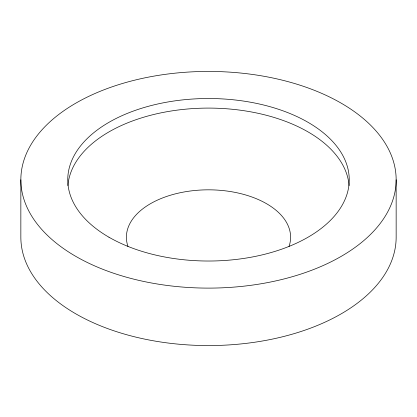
<?xml version="1.0" encoding="UTF-8"?>
<svg xmlns="http://www.w3.org/2000/svg" width="417" height="417" viewBox="0 0 417 417"><rect width="100%" height="100%" fill="white"/><g stroke="black" fill="none" stroke-linecap="round" stroke-linejoin="round"><path stroke-width="0.63" d="M396.15 179.774A187.65 108.337 0 0 1 114.675 273.594A187.65 108.337 0 0 1 114.675 85.949A187.65 108.337 0 0 1 396.15 179.774L396.15 237.226A187.65 108.337 0 0 1 208.5 345.568A187.65 108.337 0 0 1 20.85 237.226L20.85 179.774M127.983 246.489A82.097 47.397 0 0 1 208.5 189.829A82.097 47.397 0 0 1 289.017 246.489M67.908 185.617A140.738 81.252 0 0 1 208.5 108.092A140.738 81.252 0 0 1 349.092 185.617M108.983 237.226A140.738 81.252 0 0 0 344.442 200.801A140.738 81.252 0 0 0 172.075 101.284A140.738 81.252 0 0 0 108.983 237.226"/></g></svg>
